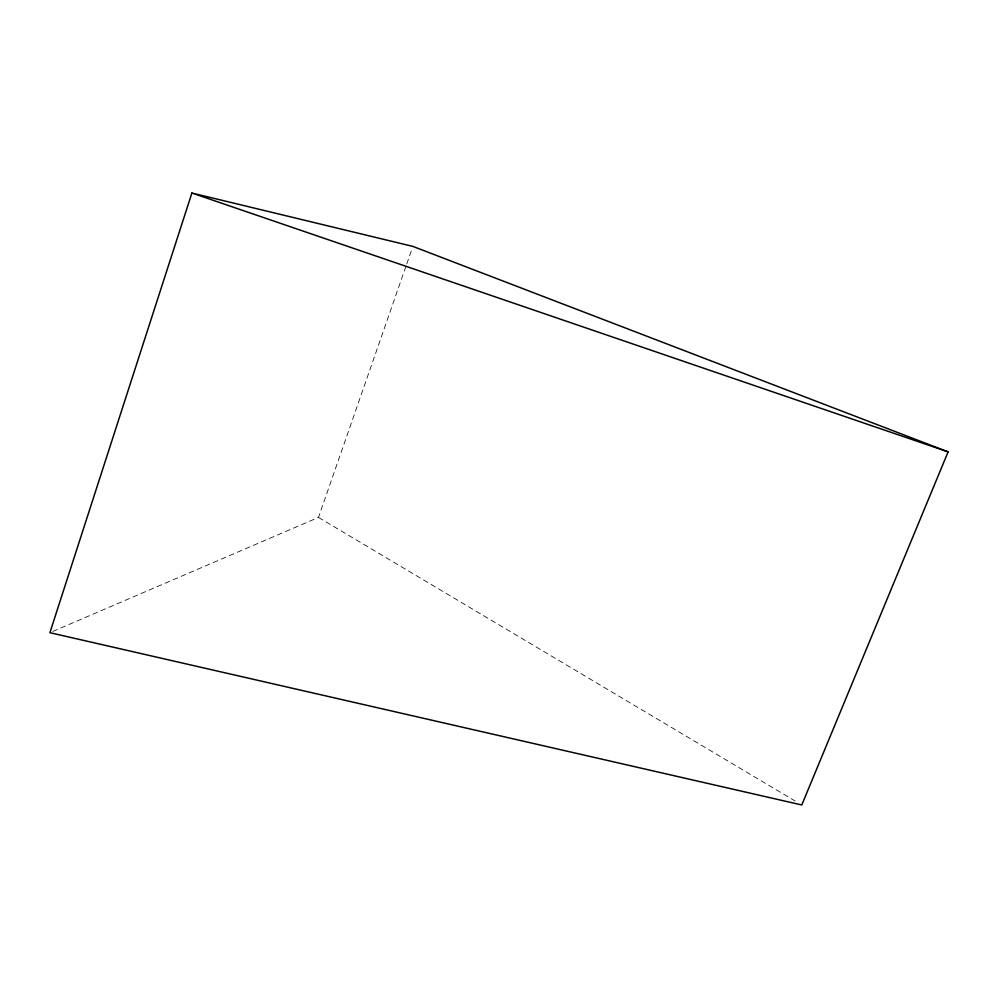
<?xml version="1.0" encoding="UTF-8"?>
<svg xmlns="http://www.w3.org/2000/svg" width="998" height="998" viewBox="0 0 998 998"><rect width="100%" height="100%" fill="white"/><g stroke="black" fill="none" stroke-linecap="round" stroke-linejoin="round"><path stroke-width="0.75" stroke-dasharray="4.99 3.74" d="M52.757 631.447L318.474 517.426L406.236 265.443M406.747 263.983L412.361 247.866M318.474 517.426L795.094 800.995"/><path stroke-width="1.5" d="M191.89 193.026L49.9 632.682L801.781 804.974L948.1 451.869L412.873 246.406L191.89 193.026L948.1 451.869"/></g></svg>
